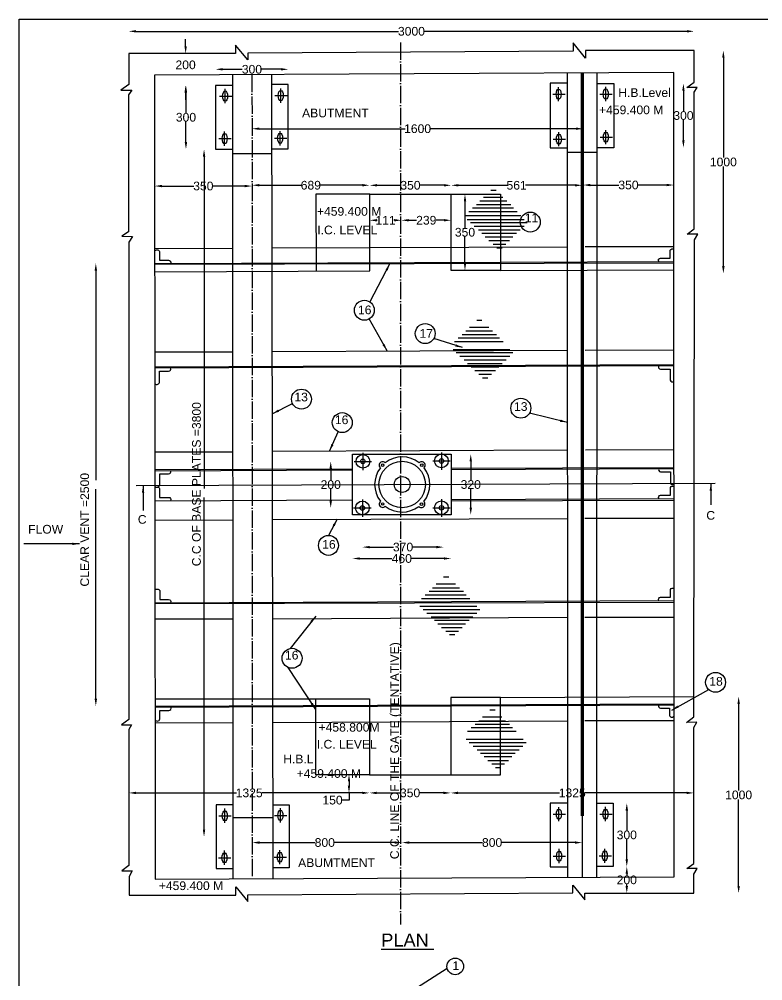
# Model space of a CAD drawing. Header units: inches. Extents: x 2 to 3337, y 17 to 2233.
# Drawn here: x 2 to 1030, y 898 to 2227 of the extents above; entities that cross this region are included whole.
import ezdxf

# ---------------------------------------------------------------- set-up
doc = ezdxf.new("R2010")
doc.units = ezdxf.units.IN
doc.header["$MEASUREMENT"] = 0
doc.linetypes.add('ACAD_ISO04W100', pattern=[30, 24, -3, 0, -3])
doc.layers.add('DIMENSIONS', color=7, linetype='Continuous')
doc.layers.add('TEXT', color=1, linetype='Continuous')
doc.styles.get("Standard").update_dxf_attribs({"font": 'arial.ttf', "height": 12})
doc.dimstyles.get("Standard").update_dxf_attribs({"dimtxt": 12, "dimasz": 10, "dimexe": 0.18, "dimexo": 0.0625, "dimgap": 0.09, "dimtad": 0, "dimtih": 1, "dimtoh": 1, "dimdec": 4, "dimzin": 0, "dimdsep": 46, "dimtxsty": 'Standard', "dimcen": 0.09, "dimse1": 1, "dimse2": 1, "dimadec": 0, "dimazin": 0, "dimtfac": 1, "dimtdec": 4, "dimtofl": 0, "dimtmove": 0, "dimatfit": 3, "dimfxl": 1, "dimtolj": 1, "dimtzin": 0, "dimarcsym": 0})

# ---------------------------------------------------------------- blocks, each defined once
blk = doc.blocks.new('*D1')
at = {"layer": 'Defpoints', "color": 0, "transparency": 16777216}
for p in [(935, 2210.4), (153.4, 2179.7), (935, 2179.7)]:
    blk.add_point(p, dxfattribs=at)
at = {"layer": 'DIMENSIONS', "color": 0, "lineweight": -2, "transparency": 16777216}
for p, q in [((163.4, 2210.4), (526.2, 2210.4)), ((925, 2210.4), (562.2, 2210.4))]:
    blk.add_line(p, q, dxfattribs=at)
at = {"layer": 'DIMENSIONS', "color": 0, "transparency": 16777216}
for points in [[(163.4, 2212.1), (163.4, 2208.8), (153.4, 2210.4)], [(925, 2212.1), (925, 2208.8), (935, 2210.4)]]:
    blk.add_solid(points, dxfattribs=at)
at = {"layer": 'DIMENSIONS', "color": 0, "transparency": 16777216, "insert": (544.2, 2210.4), "char_height": 12, "attachment_point": 5}
blk.add_mtext('\\A1;3000', dxfattribs=at)
blk = doc.blocks.new('*D2')
at = {"layer": 'Defpoints', "color": 0, "transparency": 16777216}
for p in [(374, 2157.9), (273.4, 2135.7), (374, 2135.7)]:
    blk.add_point(p, dxfattribs=at)
at = {"layer": 'DIMENSIONS', "color": 0, "lineweight": -2, "transparency": 16777216}
for p, q in [((283.4, 2157.9), (310.4, 2157.9)), ((364, 2157.9), (337, 2157.9))]:
    blk.add_line(p, q, dxfattribs=at)
at = {"layer": 'DIMENSIONS', "color": 0, "transparency": 16777216}
for points in [[(283.4, 2159.6), (283.4, 2156.3), (273.4, 2157.9)], [(364, 2159.6), (364, 2156.3), (374, 2157.9)]]:
    blk.add_solid(points, dxfattribs=at)
at = {"layer": 'DIMENSIONS', "color": 0, "transparency": 16777216, "insert": (323.7, 2157.9), "char_height": 12, "attachment_point": 5}
blk.add_mtext('\\A1;300', dxfattribs=at)
blk = doc.blocks.new('*D3')
at = {"layer": 'Defpoints', "color": 0, "transparency": 16777216}
for p in [(249.8, 2179.7), (232, 2135.7), (273.4, 2135.7)]:
    blk.add_point(p, dxfattribs=at)
at = {"layer": 'DIMENSIONS', "color": 0, "lineweight": -2, "transparency": 16777216}
for p, q in [((232, 2189.7), (232, 2199.7)), ((232, 2125.7), (232, 2115.7))]:
    blk.add_line(p, q, dxfattribs=at)
at = {"layer": 'DIMENSIONS', "color": 0, "transparency": 16777216}
for points in [[(230.4, 2189.7), (233.7, 2189.7), (232, 2179.7)], [(230.4, 2125.7), (233.7, 2125.7), (232, 2135.7)]]:
    blk.add_solid(points, dxfattribs=at)
at = {"layer": 'DIMENSIONS', "color": 0, "transparency": 16777216, "insert": (232, 2164), "char_height": 12, "attachment_point": 5}
blk.add_mtext('\\A1;200', dxfattribs=at)
blk = doc.blocks.new('*D4')
at = {"layer": 'Defpoints', "color": 0, "transparency": 16777216}
for p in [(273.4, 2135.7), (232.5, 2047.4), (273.4, 2047.4)]:
    blk.add_point(p, dxfattribs=at)
at = {"layer": 'DIMENSIONS', "color": 0, "lineweight": -2, "transparency": 16777216}
for p, q in [((232.5, 2125.7), (232.5, 2097.8)), ((232.5, 2057.4), (232.5, 2085.4))]:
    blk.add_line(p, q, dxfattribs=at)
at = {"layer": 'DIMENSIONS', "color": 0, "transparency": 16777216}
for points in [[(230.8, 2125.7), (234.1, 2125.7), (232.5, 2135.7)], [(230.8, 2057.4), (234.1, 2057.4), (232.5, 2047.4)]]:
    blk.add_solid(points, dxfattribs=at)
at = {"layer": 'DIMENSIONS', "color": 0, "transparency": 16777216, "insert": (232.5, 2091.6), "char_height": 12, "attachment_point": 5}
blk.add_mtext('\\A1;300', dxfattribs=at)
blk = doc.blocks.new('*D5')
at = {"layer": 'Defpoints', "color": 0, "transparency": 16777216}
for p in [(934.7, 1291.1), (934.5, 1019.4), (996.5, 1019.4)]:
    blk.add_point(p, dxfattribs=at)
at = {"layer": 'DIMENSIONS', "color": 0, "lineweight": -2, "transparency": 16777216}
for p, q in [((996.5, 1281.1), (996.5, 1161.5)), ((996.5, 1029.4), (996.5, 1149))]:
    blk.add_line(p, q, dxfattribs=at)
at = {"layer": 'DIMENSIONS', "color": 0, "transparency": 16777216}
for points in [[(994.9, 1281.1), (998.2, 1281.1), (996.5, 1291.1)], [(994.9, 1029.4), (998.2, 1029.4), (996.5, 1019.4)]]:
    blk.add_solid(points, dxfattribs=at)
at = {"layer": 'DIMENSIONS', "color": 0, "transparency": 16777216, "insert": (996.5, 1155.2), "char_height": 12, "attachment_point": 5}
blk.add_mtext('\\A1;1000', dxfattribs=at)
blk = doc.blocks.new('*D6')
at = {"layer": 'Defpoints', "color": 0, "transparency": 16777216}
for p in [(823.2, 1143.7), (823.2, 1056.2), (841.9, 1056.2)]:
    blk.add_point(p, dxfattribs=at)
at = {"layer": 'DIMENSIONS', "color": 0, "lineweight": -2, "transparency": 16777216}
for p, q in [((841.9, 1133.7), (841.9, 1106.2)), ((841.9, 1066.2), (841.9, 1093.7))]:
    blk.add_line(p, q, dxfattribs=at)
at = {"layer": 'DIMENSIONS', "color": 0, "transparency": 16777216}
for points in [[(840.2, 1133.7), (843.6, 1133.7), (841.9, 1143.7)], [(840.2, 1066.2), (843.6, 1066.2), (841.9, 1056.2)]]:
    blk.add_solid(points, dxfattribs=at)
at = {"layer": 'DIMENSIONS', "color": 0, "transparency": 16777216, "insert": (841.9, 1099.9), "char_height": 12, "attachment_point": 5}
blk.add_mtext('\\A1;300', dxfattribs=at)
blk = doc.blocks.new('*D7')
at = {"layer": 'Defpoints', "color": 0, "transparency": 16777216}
for p in [(823.2, 1056.2), (823.2, 1019.4), (841.9, 1019.4)]:
    blk.add_point(p, dxfattribs=at)
at = {"layer": 'DIMENSIONS', "color": 0, "lineweight": -2, "transparency": 16777216}
for p, q in [((841.9, 1046.2), (841.9, 1044)), ((841.9, 1029.4), (841.9, 1031.6))]:
    blk.add_line(p, q, dxfattribs=at)
at = {"layer": 'DIMENSIONS', "color": 0, "transparency": 16777216}
for points in [[(840.2, 1046.2), (843.6, 1046.2), (841.9, 1056.2)], [(840.2, 1029.4), (843.6, 1029.4), (841.9, 1019.4)]]:
    blk.add_solid(points, dxfattribs=at)
at = {"layer": 'DIMENSIONS', "color": 0, "transparency": 16777216, "insert": (841.9, 1037.8), "char_height": 12, "attachment_point": 5}
blk.add_mtext('\\A1;200', dxfattribs=at)
blk = doc.blocks.new('*D8')
at = {"layer": 'Defpoints', "color": 0, "transparency": 16777216}
for p in [(324.2, 1086.6), (531.1, 1089.4), (531.1, 1071.8)]:
    blk.add_point(p, dxfattribs=at)
at = {"layer": 'DIMENSIONS', "color": 0, "lineweight": -2, "transparency": 16777216}
for p, q in [((334.2, 1089.4), (411.1, 1089.4)), ((521.1, 1089.4), (437.8, 1089.4))]:
    blk.add_line(p, q, dxfattribs=at)
at = {"layer": 'DIMENSIONS', "color": 0, "transparency": 16777216}
for points in [[(334.2, 1091.1), (334.2, 1087.7), (324.2, 1089.4)], [(521.1, 1091.1), (521.1, 1087.7), (531.1, 1089.4)]]:
    blk.add_solid(points, dxfattribs=at)
at = {"layer": 'DIMENSIONS', "color": 0, "transparency": 16777216, "insert": (424.4, 1089.4), "char_height": 12, "attachment_point": 5}
blk.add_mtext('\\A1;800', dxfattribs=at)
blk = doc.blocks.new('*D9')
at = {"layer": 'Defpoints', "color": 0, "transparency": 16777216}
for p in [(531.1, 1089.4), (780.2, 1089.4), (780.2, 1089.4)]:
    blk.add_point(p, dxfattribs=at)
at = {"layer": 'DIMENSIONS', "color": 0, "lineweight": -2, "transparency": 16777216}
for p, q in [((541.1, 1089.4), (642.3, 1089.4)), ((770.2, 1089.4), (669, 1089.4))]:
    blk.add_line(p, q, dxfattribs=at)
at = {"layer": 'DIMENSIONS', "color": 0, "transparency": 16777216}
for points in [[(541.1, 1091.1), (541.1, 1087.7), (531.1, 1089.4)], [(770.2, 1091.1), (770.2, 1087.7), (780.2, 1089.4)]]:
    blk.add_solid(points, dxfattribs=at)
at = {"layer": 'DIMENSIONS', "color": 0, "transparency": 16777216, "insert": (655.7, 1089.4), "char_height": 12, "attachment_point": 5}
blk.add_mtext('\\A1;800', dxfattribs=at)
blk = doc.blocks.new('*D10')
at = {"layer": 'Defpoints', "color": 0, "transparency": 16777216}
for p in [(153.6, 1183), (486.2, 1183), (153.6, 1158)]:
    blk.add_point(p, dxfattribs=at)
at = {"layer": 'DIMENSIONS', "color": 0, "lineweight": -2, "transparency": 16777216}
for p, q in [((163.6, 1158), (302.4, 1158)), ((476.2, 1158), (337.4, 1158))]:
    blk.add_line(p, q, dxfattribs=at)
at = {"layer": 'DIMENSIONS', "color": 0, "transparency": 16777216}
for points in [[(163.6, 1159.7), (163.6, 1156.3), (153.6, 1158)], [(476.2, 1159.7), (476.2, 1156.3), (486.2, 1158)]]:
    blk.add_solid(points, dxfattribs=at)
at = {"layer": 'DIMENSIONS', "color": 0, "transparency": 16777216, "insert": (319.9, 1158), "char_height": 12, "attachment_point": 5}
blk.add_mtext('\\A1;1325', dxfattribs=at)
blk = doc.blocks.new('*D11')
at = {"layer": 'Defpoints', "color": 0, "transparency": 16777216}
for p in [(486.2, 1183), (598.5, 1183), (598.5, 1158)]:
    blk.add_point(p, dxfattribs=at)
at = {"layer": 'DIMENSIONS', "color": 0, "lineweight": -2, "transparency": 16777216}
for p, q in [((496.2, 1158), (529, 1158)), ((588.5, 1158), (555.6, 1158))]:
    blk.add_line(p, q, dxfattribs=at)
at = {"layer": 'DIMENSIONS', "color": 0, "transparency": 16777216}
for points in [[(496.2, 1159.7), (496.2, 1156.3), (486.2, 1158)], [(588.5, 1159.7), (588.5, 1156.3), (598.5, 1158)]]:
    blk.add_solid(points, dxfattribs=at)
at = {"layer": 'DIMENSIONS', "color": 0, "transparency": 16777216, "insert": (542.3, 1158), "char_height": 12, "attachment_point": 5}
blk.add_mtext('\\A1;350', dxfattribs=at)
blk = doc.blocks.new('*D12')
at = {"layer": 'Defpoints', "color": 0, "transparency": 16777216}
for p in [(598.5, 1183), (934.5, 1183), (934.5, 1158)]:
    blk.add_point(p, dxfattribs=at)
at = {"layer": 'DIMENSIONS', "color": 0, "lineweight": -2, "transparency": 16777216}
for p, q in [((608.5, 1158), (749, 1158)), ((924.5, 1158), (784, 1158))]:
    blk.add_line(p, q, dxfattribs=at)
at = {"layer": 'DIMENSIONS', "color": 0, "transparency": 16777216}
for points in [[(608.5, 1159.7), (608.5, 1156.3), (598.5, 1158)], [(924.5, 1159.7), (924.5, 1156.3), (934.5, 1158)]]:
    blk.add_solid(points, dxfattribs=at)
at = {"layer": 'DIMENSIONS', "color": 0, "transparency": 16777216, "insert": (766.5, 1158), "char_height": 12, "attachment_point": 5}
blk.add_mtext('\\A1;1325', dxfattribs=at)
blk = doc.blocks.new('*D13')
at = {"layer": 'Defpoints', "color": 0, "transparency": 16777216}
for p in [(477, 1616.2), (432.6, 1551.8), (477, 1551.8)]:
    blk.add_point(p, dxfattribs=at)
at = {"layer": 'DIMENSIONS', "color": 0, "lineweight": -2, "transparency": 16777216}
for p, q in [((432.6, 1606.2), (432.6, 1590.2)), ((432.6, 1561.8), (432.6, 1577.8))]:
    blk.add_line(p, q, dxfattribs=at)
at = {"layer": 'DIMENSIONS', "color": 0, "transparency": 16777216}
for points in [[(430.9, 1606.2), (434.3, 1606.2), (432.6, 1616.2)], [(430.9, 1561.8), (434.3, 1561.8), (432.6, 1551.8)]]:
    blk.add_solid(points, dxfattribs=at)
at = {"layer": 'DIMENSIONS', "color": 0, "transparency": 16777216, "insert": (432.6, 1584), "char_height": 12, "attachment_point": 5}
blk.add_mtext('\\A1;200', dxfattribs=at)
blk = doc.blocks.new('*D14')
at = {"layer": 'Defpoints', "color": 0, "transparency": 16777216}
for p in [(599, 1626), (599, 1542.3), (626.2, 1542.3)]:
    blk.add_point(p, dxfattribs=at)
at = {"layer": 'DIMENSIONS', "color": 0, "lineweight": -2, "transparency": 16777216}
for p, q in [((626.2, 1616), (626.2, 1590.4)), ((626.2, 1552.3), (626.2, 1577.9))]:
    blk.add_line(p, q, dxfattribs=at)
at = {"layer": 'DIMENSIONS', "color": 0, "transparency": 16777216}
for points in [[(624.5, 1616), (627.9, 1616), (626.2, 1626)], [(624.5, 1552.3), (627.9, 1552.3), (626.2, 1542.3)]]:
    blk.add_solid(points, dxfattribs=at)
at = {"layer": 'DIMENSIONS', "color": 0, "transparency": 16777216, "insert": (626.2, 1584.1), "char_height": 12, "attachment_point": 5}
blk.add_mtext('\\A1;320', dxfattribs=at)
blk = doc.blocks.new('*D15')
at = {"layer": 'Defpoints', "color": 0, "transparency": 16777216}
for p in [(476.4, 1551.5), (588.8, 1552), (588.8, 1497.7)]:
    blk.add_point(p, dxfattribs=at)
at = {"layer": 'DIMENSIONS', "color": 0, "lineweight": -2, "transparency": 16777216}
for p, q in [((486.4, 1497.7), (519.3, 1497.7)), ((578.8, 1497.7), (545.9, 1497.7))]:
    blk.add_line(p, q, dxfattribs=at)
at = {"layer": 'DIMENSIONS', "color": 0, "transparency": 16777216}
for points in [[(486.4, 1499.3), (486.4, 1496), (476.4, 1497.7)], [(578.8, 1499.3), (578.8, 1496), (588.8, 1497.7)]]:
    blk.add_solid(points, dxfattribs=at)
at = {"layer": 'DIMENSIONS', "color": 0, "transparency": 16777216, "insert": (532.6, 1497.7), "char_height": 12, "attachment_point": 5}
blk.add_mtext('\\A1;370', dxfattribs=at)
blk = doc.blocks.new('*D16')
at = {"layer": 'Defpoints', "color": 0, "transparency": 16777216}
for p in [(462.8, 1542.3), (599, 1542.3), (599, 1481.9)]:
    blk.add_point(p, dxfattribs=at)
at = {"layer": 'DIMENSIONS', "color": 0, "lineweight": -2, "transparency": 16777216}
for p, q in [((472.8, 1481.9), (517.3, 1481.9)), ((589, 1481.9), (544.5, 1481.9))]:
    blk.add_line(p, q, dxfattribs=at)
at = {"layer": 'DIMENSIONS', "color": 0, "transparency": 16777216}
for points in [[(472.8, 1483.6), (472.8, 1480.3), (462.8, 1481.9)], [(589, 1483.6), (589, 1480.3), (599, 1481.9)]]:
    blk.add_solid(points, dxfattribs=at)
at = {"layer": 'DIMENSIONS', "color": 0, "transparency": 16777216, "insert": (530.9, 1481.9), "char_height": 12, "attachment_point": 5}
blk.add_mtext('\\A1;460', dxfattribs=at)
blk = doc.blocks.new('*D17')
at = {"layer": 'Defpoints', "color": 0, "transparency": 16777216}
for p in [(618.2, 1985.5), (618.2, 1879.9), (618.2, 1879.9)]:
    blk.add_point(p, dxfattribs=at)
at = {"layer": 'DIMENSIONS', "color": 0, "lineweight": -2, "transparency": 16777216}
for p, q in [((618.2, 1975.5), (618.2, 1938.9)), ((618.2, 1889.9), (618.2, 1926.4))]:
    blk.add_line(p, q, dxfattribs=at)
at = {"layer": 'DIMENSIONS', "color": 0, "transparency": 16777216}
for points in [[(616.6, 1975.5), (619.9, 1975.5), (618.2, 1985.5)], [(616.6, 1889.9), (619.9, 1889.9), (618.2, 1879.9)]]:
    blk.add_solid(points, dxfattribs=at)
at = {"layer": 'DIMENSIONS', "color": 0, "transparency": 16777216, "insert": (618.2, 1932.7), "char_height": 12, "attachment_point": 5}
blk.add_mtext('\\A1;350', dxfattribs=at)
blk = doc.blocks.new('*D18')
at = {"layer": 'Defpoints', "color": 0, "transparency": 16777216}
for p in [(486.4, 1949.8), (530.4, 1949.8), (530.4, 1949.3)]:
    blk.add_point(p, dxfattribs=at)
at = {"layer": 'DIMENSIONS', "color": 0, "lineweight": -2, "transparency": 16777216}
for p, q in [((496.4, 1949.3), (496.8, 1949.3)), ((520.4, 1949.3), (520, 1949.3))]:
    blk.add_line(p, q, dxfattribs=at)
at = {"layer": 'DIMENSIONS', "color": 0, "transparency": 16777216}
for points in [[(496.4, 1951), (496.4, 1947.7), (486.4, 1949.3)], [(520.4, 1951), (520.4, 1947.7), (530.4, 1949.3)]]:
    blk.add_solid(points, dxfattribs=at)
at = {"layer": 'DIMENSIONS', "color": 0, "transparency": 16777216, "insert": (508.4, 1949.3), "char_height": 12, "attachment_point": 5}
blk.add_mtext('\\A1;111', dxfattribs=at)
blk = doc.blocks.new('*D19')
at = {"layer": 'Defpoints', "color": 0, "transparency": 16777216}
for p in [(530.4, 1949.3), (599.1, 1949.3), (599.1, 1949.3)]:
    blk.add_point(p, dxfattribs=at)
at = {"layer": 'DIMENSIONS', "color": 0, "lineweight": -2, "transparency": 16777216}
for p, q in [((540.4, 1949.3), (551.3, 1949.3)), ((589.1, 1949.3), (578.2, 1949.3))]:
    blk.add_line(p, q, dxfattribs=at)
at = {"layer": 'DIMENSIONS', "color": 0, "transparency": 16777216}
for points in [[(540.4, 1951), (540.4, 1947.7), (530.4, 1949.3)], [(589.1, 1951), (589.1, 1947.7), (599.1, 1949.3)]]:
    blk.add_solid(points, dxfattribs=at)
at = {"layer": 'DIMENSIONS', "color": 0, "transparency": 16777216, "insert": (564.7, 1949.3), "char_height": 12, "attachment_point": 5}
blk.add_mtext('\\A1;239', dxfattribs=at)
blk = doc.blocks.new('*D20')
at = {"layer": 'Defpoints', "color": 0, "transparency": 16777216}
for p in [(189.2, 1996.5), (323.8, 1996.6), (323.8, 1996.6)]:
    blk.add_point(p, dxfattribs=at)
at = {"layer": 'DIMENSIONS', "color": 0, "lineweight": -2, "transparency": 16777216}
for p, q in [((199.2, 1996.6), (243.2, 1996.6)), ((313.8, 1996.6), (269.8, 1996.6))]:
    blk.add_line(p, q, dxfattribs=at)
at = {"layer": 'DIMENSIONS', "color": 0, "transparency": 16777216}
for points in [[(199.2, 1998.3), (199.2, 1994.9), (189.2, 1996.6)], [(313.8, 1998.3), (313.8, 1994.9), (323.8, 1996.6)]]:
    blk.add_solid(points, dxfattribs=at)
at = {"layer": 'DIMENSIONS', "color": 0, "transparency": 16777216, "insert": (256.5, 1996.6), "char_height": 12, "attachment_point": 5}
blk.add_mtext('\\A1;350', dxfattribs=at)
blk = doc.blocks.new('*D21')
at = {"layer": 'Defpoints', "color": 0, "transparency": 16777216}
for p in [(323.8, 1997.7), (323.8, 1985.4), (486.4, 1985.5)]:
    blk.add_point(p, dxfattribs=at)
at = {"layer": 'DIMENSIONS', "color": 0, "lineweight": -2, "transparency": 16777216}
for p, q in [((333.8, 1997.7), (391.7, 1997.7)), ((476.4, 1997.7), (418.5, 1997.7))]:
    blk.add_line(p, q, dxfattribs=at)
at = {"layer": 'DIMENSIONS', "color": 0, "transparency": 16777216}
for points in [[(333.8, 1999.4), (333.8, 1996.1), (323.8, 1997.7)], [(476.4, 1999.4), (476.4, 1996.1), (486.4, 1997.7)]]:
    blk.add_solid(points, dxfattribs=at)
at = {"layer": 'DIMENSIONS', "color": 0, "transparency": 16777216, "insert": (405.1, 1997.7), "char_height": 12, "attachment_point": 5}
blk.add_mtext('\\A1;689', dxfattribs=at)
blk = doc.blocks.new('*D22')
at = {"layer": 'Defpoints', "color": 0, "transparency": 16777216}
for p in [(599.1, 1997.6), (486.4, 1985.5), (599.1, 1985.5)]:
    blk.add_point(p, dxfattribs=at)
at = {"layer": 'DIMENSIONS', "color": 0, "lineweight": -2, "transparency": 16777216}
for p, q in [((496.4, 1997.6), (529.4, 1997.6)), ((589.1, 1997.6), (556.1, 1997.6))]:
    blk.add_line(p, q, dxfattribs=at)
at = {"layer": 'DIMENSIONS', "color": 0, "transparency": 16777216}
for points in [[(496.4, 1999.3), (496.4, 1996), (486.4, 1997.6)], [(589.1, 1999.3), (589.1, 1996), (599.1, 1997.6)]]:
    blk.add_solid(points, dxfattribs=at)
at = {"layer": 'DIMENSIONS', "color": 0, "transparency": 16777216, "insert": (542.8, 1997.6), "char_height": 12, "attachment_point": 5}
blk.add_mtext('\\A1;350', dxfattribs=at)
blk = doc.blocks.new('*D23')
at = {"layer": 'Defpoints', "color": 0, "transparency": 16777216}
for p in [(780.2, 1997.6), (599.1, 1985.5), (780.2, 1976.9)]:
    blk.add_point(p, dxfattribs=at)
at = {"layer": 'DIMENSIONS', "color": 0, "lineweight": -2, "transparency": 16777216}
for p, q in [((609.1, 1997.6), (677.5, 1997.6)), ((770.2, 1997.6), (701.8, 1997.6))]:
    blk.add_line(p, q, dxfattribs=at)
at = {"layer": 'DIMENSIONS', "color": 0, "transparency": 16777216}
for points in [[(609.1, 1999.3), (609.1, 1996), (599.1, 1997.6)], [(770.2, 1999.3), (770.2, 1996), (780.2, 1997.6)]]:
    blk.add_solid(points, dxfattribs=at)
at = {"layer": 'DIMENSIONS', "color": 0, "transparency": 16777216, "insert": (689.6, 1997.6), "char_height": 12, "attachment_point": 5}
blk.add_mtext('\\A1;561', dxfattribs=at)
blk = doc.blocks.new('*D24')
at = {"layer": 'Defpoints', "color": 0, "transparency": 16777216}
for p in [(781.6, 1997.6), (906.8, 1998), (906.8, 1997.7)]:
    blk.add_point(p, dxfattribs=at)
at = {"layer": 'DIMENSIONS', "color": 0, "lineweight": -2, "transparency": 16777216}
for p, q in [((791.6, 1998), (830.9, 1998)), ((896.8, 1998), (857.5, 1998))]:
    blk.add_line(p, q, dxfattribs=at)
at = {"layer": 'DIMENSIONS', "color": 0, "transparency": 16777216}
for points in [[(791.6, 1999.7), (791.6, 1996.3), (781.6, 1998)], [(896.8, 1999.7), (896.8, 1996.3), (906.8, 1998)]]:
    blk.add_solid(points, dxfattribs=at)
at = {"layer": 'DIMENSIONS', "color": 0, "transparency": 16777216, "insert": (844.2, 1998), "char_height": 12, "attachment_point": 5}
blk.add_mtext('\\A1;350', dxfattribs=at)
blk = doc.blocks.new('*D25')
at = {"layer": 'Defpoints', "color": 0, "transparency": 16777216}
for p in [(323.8, 2075.8), (781.6, 2075.8), (781.6, 2075.8)]:
    blk.add_point(p, dxfattribs=at)
at = {"layer": 'DIMENSIONS', "color": 0, "lineweight": -2, "transparency": 16777216}
for p, q in [((333.8, 2075.8), (535.3, 2075.8)), ((771.6, 2075.8), (570.1, 2075.8))]:
    blk.add_line(p, q, dxfattribs=at)
at = {"layer": 'DIMENSIONS', "color": 0, "transparency": 16777216}
for points in [[(333.8, 2077.5), (333.8, 2074.2), (323.8, 2075.8)], [(771.6, 2077.5), (771.6, 2074.2), (781.6, 2075.8)]]:
    blk.add_solid(points, dxfattribs=at)
at = {"layer": 'DIMENSIONS', "color": 0, "transparency": 16777216, "insert": (552.7, 2075.8), "char_height": 12, "attachment_point": 5}
blk.add_mtext('\\A1;1600', dxfattribs=at)
blk = doc.blocks.new('*D26')
at = {"layer": 'Defpoints', "color": 0, "transparency": 16777216}
for p in [(824.2, 2138.4), (824.1, 2049.6), (920.2, 2049.6)]:
    blk.add_point(p, dxfattribs=at)
at = {"layer": 'DIMENSIONS', "color": 0, "lineweight": -2, "transparency": 16777216}
for p, q in [((920.2, 2128.4), (920.2, 2100.2)), ((920.2, 2059.6), (920.2, 2087.8))]:
    blk.add_line(p, q, dxfattribs=at)
at = {"layer": 'DIMENSIONS', "color": 0, "transparency": 16777216}
for points in [[(918.5, 2128.4), (921.8, 2128.4), (920.2, 2138.4)], [(918.5, 2059.6), (921.8, 2059.6), (920.2, 2049.6)]]:
    blk.add_solid(points, dxfattribs=at)
at = {"layer": 'DIMENSIONS', "color": 0, "transparency": 16777216, "insert": (920.2, 2094), "char_height": 12, "attachment_point": 5}
blk.add_mtext('\\A1;300', dxfattribs=at)
blk = doc.blocks.new('*D27')
at = {"layer": 'Defpoints', "color": 0, "transparency": 16777216}
for p in [(935, 2183.8), (935.3, 1875.9), (975.4, 1875.9)]:
    blk.add_point(p, dxfattribs=at)
at = {"layer": 'DIMENSIONS', "color": 0, "lineweight": -2, "transparency": 16777216}
for p, q in [((975.4, 2173.8), (975.4, 2036.1)), ((975.4, 1885.9), (975.4, 2023.6))]:
    blk.add_line(p, q, dxfattribs=at)
at = {"layer": 'DIMENSIONS', "color": 0, "transparency": 16777216}
for points in [[(973.7, 2173.8), (977.1, 2173.8), (975.4, 2183.8)], [(973.7, 1885.9), (977.1, 1885.9), (975.4, 1875.9)]]:
    blk.add_solid(points, dxfattribs=at)
at = {"layer": 'DIMENSIONS', "color": 0, "transparency": 16777216, "insert": (975.4, 2029.8), "char_height": 12, "attachment_point": 5}
blk.add_mtext('\\A1;1000', dxfattribs=at)
blk = doc.blocks.new('*D113')
at = {"layer": 'Defpoints', "color": 0, "transparency": 16777216}
for p in [(498, 1183.8), (457.9, 1158), (498, 1158)]:
    blk.add_point(p, dxfattribs=at)
at = {"layer": 'DIMENSIONS', "color": 0, "lineweight": -2, "transparency": 16777216}
for p, q in [((457.9, 1173.8), (457.9, 1168)), ((457.9, 1158), (457.9, 1148)), ((457.9, 1148), (447.9, 1148))]:
    blk.add_line(p, q, dxfattribs=at)
at = {"layer": 'DIMENSIONS', "color": 0, "transparency": 16777216}
for points in [[(456.2, 1173.8), (459.5, 1173.8), (457.9, 1183.8)], [(456.2, 1168), (459.5, 1168), (457.9, 1158)]]:
    blk.add_solid(points, dxfattribs=at)
at = {"layer": 'DIMENSIONS', "color": 0, "transparency": 16777216, "insert": (435.1, 1148), "char_height": 12, "attachment_point": 5}
blk.add_mtext('\\A1;150', dxfattribs=at)

msp = doc.modelspace()

# ---------------------------------------------------------------- linework, layer by layer
at = {"color": 0}
for points in [[(153.35764, 2179.71641), (153.35764, 2136.7498), (142.68234, 2129.23871), (157.50734, 2129.23871), (153.16326, 2122.48562), (153.16326, 1933.47458), (144.01226, 1927.20106), (158.58517, 1927.05169), (153.62175, 1918.96935), (153.62175, 1259.47566), (143.19832, 1252.0063), (157.31215, 1252.15134), (153.59254, 1245.75336), (153.59254, 1057.63973), (144.0092, 1050.38097), (158.03298, 1050.56951), (153.80212, 1042.5886), (153.80212, 1016.74628), (301.31748, 1016.74628), (301.31748, 1028.2478), (318.17429, 1008.16943), (318.17429, 1017.36943), (767.11439, 1019.74699), (767.11439, 1030.73578), (783.69025, 1010.07029), (783.69025, 1019.41897), (934.53956, 1019.41897), (934.53956, 1045.74058), (939.32391, 1053.62602), (925.08249, 1053.62602), (934.4645, 1060.69406), (934.4645, 1248.4908), (938.60399, 1255.59948), (924.23154, 1255.36593), (934.72076, 1263.26307), (935.30918, 1922.28298), (940.04011, 1930.22844), (925.5845, 1929.90012), (935.17776, 1937.32025), (935.17776, 2126.34218), (939.01673, 2132.61861), (924.83709, 2132.61861), (935.0024, 2140.18915), (935.0024, 2183.75458), (784.72225, 2183.75458), (784.72225, 2173.36629), (767.80988, 2194.47767), (767.80988, 2183.02428), (317.87147, 2180.05816), (317.87147, 2170.96741), (301.11452, 2191.33618), (301.11452, 2179.71641), (153.35764, 2179.71641)], [(189.10587, 2149.69754), (189.86221, 1038.9806), (907.38367, 1042.00697), (906.7481, 2153.58829), (189.10587, 2149.69754)], [(759.64118, 2152.79074), (759.90105, 1041.38491)], [(778.68779, 2152.894), (778.68779, 1126.4876)], [(780.20569, 2152.894), (780.20569, 1041.47055)], [(781.5595, 2152.894), (781.5595, 1126.4876)], [(800.7066, 1041.55702), (801.15151, 2153.01579)], [(297.78533, 1039.4358), (297.32717, 2150.28427)], [(350.83481, 2150.57436), (352.75671, 1039.66766)], [(297.33317, 2135.72807), (273.37257, 2135.72807), (273.37257, 2047.41432), (297.36959, 2047.42422)], [(286.6331, 2111.16275), (286.6331, 2130.82322)], [(351.01204, 2048.12948), (373.98068, 2048.12948), (373.98068, 2136.96187), (350.85843, 2136.92186)], [(363.47636, 2111.76111), (363.47636, 2131.42159)], [(759.6445, 2138.57447), (735.81109, 2138.57447), (735.81109, 2049.43878), (759.66534, 2049.44435)], [(747.65647, 2113.70761), (747.65647, 2133.36808)], [(801.14565, 2138.38737), (824.17919, 2138.38737), (824.17919, 2049.61876), (801.11012, 2049.62799)], [(812.77684, 2113.9329), (812.77684, 2133.59337)], [(278.62416, 2120.95431), (295.67763, 2120.95431)], [(355.46742, 2121.55267), (372.52089, 2121.55267)], [(739.64753, 2123.49916), (756.701, 2123.49916)], [(804.7679, 2123.72445), (821.82137, 2123.72445)], [(812.8989, 2054.36629), (812.8989, 2074.02676)], [(277.98214, 2062.08674), (295.03561, 2062.08674)], [(285.99108, 2052.29518), (285.99108, 2071.95565)], [(354.67974, 2062.60649), (371.73321, 2062.60649)], [(362.68868, 2052.81493), (362.68868, 2072.4754)], [(739.97844, 2061.32077), (757.03191, 2061.32077)], [(747.98738, 2051.52921), (747.98738, 2071.18968)], [(804.88996, 2064.15785), (821.94343, 2064.15785)], [(297.37196, 2041.68993), (351.02302, 2041.78274)], [(759.6667, 2043.64282), (801.10772, 2043.62624)], [(189.29071, 1878.24488), (486.4487, 1879.3335), (486.4487, 1985.47136), (411.90207, 1985.47136), (412.29189, 1879.06183)], [(486.4487, 1985.47136), (667.25002, 1985.47136), (667.25002, 1879.86121), (599.09287, 1879.86121), (599.09287, 1985.47136)], [(643.88952, 1981.28629), (670.73472, 1981.28629)], [(654.04716, 1991.1279), (661.30261, 1991.1279)], [(633.99852, 1971.11643), (681.50388, 1971.11643)], [(638.81413, 1976.05964), (675.90735, 1976.05964)], [(617.80313, 1956.07416), (695.3831, 1956.07416)], [(623.45625, 1961.36009), (690.44815, 1961.36009)], [(628.402, 1966.43338), (685.34335, 1966.43338)], [(621.29922, 1950.58314), (700.04454, 1950.58314)], [(625.7942, 1946.09048), (704.20656, 1946.09048)], [(630.91442, 1941.01533), (699.88198, 1941.01533)], [(636.71619, 1935.9516), (694.65222, 1935.9516)], [(641.29225, 1931.29625), (689.25901, 1931.29625)], [(646.19515, 1926.39587), (684.51953, 1926.39587)], [(651.26149, 1921.25047), (679.86177, 1921.25047)], [(657.14498, 1916.26842), (674.46858, 1916.26842)], [(189.26872, 1910.53704), (297.42603, 1910.58165)], [(351.24874, 1911.31069), (759.69734, 1912.61268)], [(662.03187, 1911.36172), (669.49213, 1911.36172)], [(784.12759, 1913.02936), (906.88561, 1913.09955)], [(189.28384, 1889.58895), (906.89739, 1892.48388)], [(189.28384, 1888.61042), (906.8986, 1890.36872)], [(667.25002, 1879.86121), (906.90397, 1880.98409)], [(634.40417, 1811.4456), (641.65962, 1811.4456)], [(619.17114, 1796.37733), (656.26436, 1796.37733)], [(624.24653, 1801.60399), (651.09173, 1801.60399)], [(603.81326, 1781.67778), (670.80517, 1781.67778)], [(608.75901, 1786.75108), (665.70036, 1786.75108)], [(614.35553, 1791.43412), (661.86089, 1791.43412)], [(189.36621, 1767.36855), (297.48508, 1767.41314)], [(351.49648, 1768.10881), (759.73071, 1769.90072)], [(601.65623, 1770.90083), (680.40155, 1770.90083)], [(784.52459, 1770.05431), (906.96735, 1770.12432)], [(606.15121, 1766.40817), (684.56357, 1766.40817)], [(611.27143, 1761.33303), (680.23899, 1761.33303)], [(617.0732, 1756.2693), (675.00923, 1756.2693)], [(189.3813, 1746.67189), (906.97977, 1749.87655)], [(189.3813, 1745.20965), (906.97977, 1748.41431)], [(621.64926, 1751.61394), (669.61602, 1751.61394)], [(626.55216, 1746.71356), (664.87654, 1746.71356)], [(631.6185, 1741.56817), (660.21878, 1741.56817)], [(637.50199, 1736.58612), (654.82559, 1736.58612)], [(642.38888, 1731.67942), (649.84914, 1731.67942)], [(189.46014, 1629.43634), (297.54197, 1629.48091)], [(351.73472, 1630.40435), (759.76294, 1632.06856)], [(477.04561, 1628.02586), (477.04561, 1603.88965)], [(585.6814, 1628.53953), (585.6814, 1604.40332)], [(784.87039, 1632.28407), (907.04613, 1632.35393)], [(464.97337, 1616.1913), (489.04214, 1616.1913)], [(573.60917, 1616.70497), (597.67793, 1616.70497)], [(599.02166, 1606.53972), (907.0601, 1607.91536)], [(189.46163, 1604.7107), (462.77402, 1605.93126)], [(189.46163, 1603.24846), (462.77402, 1604.46902)], [(599.02166, 1605.07748), (907.0601, 1606.45312)], [(163.63667, 1582.76097), (964.22218, 1585.88271)], [(189.47125, 1561.81112), (462.77402, 1562.91366)], [(476.39393, 1563.60471), (476.39393, 1539.4685)], [(585.65725, 1563.84599), (585.65725, 1539.70978)], [(599.02166, 1563.46329), (907.08481, 1564.70605)], [(599.02166, 1561.83607), (907.08601, 1562.59089)], [(464.32169, 1551.77015), (488.39046, 1551.77015)], [(573.58501, 1552.01143), (597.65378, 1552.01143)], [(189.52435, 1535.13553), (297.58087, 1535.1801)], [(351.898, 1536.02338), (759.78513, 1537.15357)], [(784.01538, 1537.47839), (907.10033, 1537.54877)], [(588.63609, 1456.60008), (595.89154, 1456.60008)], [(568.58744, 1436.5886), (616.09281, 1436.5886)], [(573.40306, 1441.53181), (610.49628, 1441.53181)], [(578.47845, 1446.75846), (605.32364, 1446.75846)], [(189.55186, 1420.82685), (907.16542, 1423.72177)], [(558.04517, 1426.83226), (625.03708, 1426.83226)], [(562.99093, 1431.90556), (619.93227, 1431.90556)], [(189.55186, 1419.84831), (907.16662, 1421.60662)], [(555.88815, 1416.05531), (634.63347, 1416.05531)], [(560.38313, 1411.56265), (638.79549, 1411.56265)], [(189.61743, 1398.44013), (297.63724, 1398.48468)], [(352.13578, 1398.57896), (759.81699, 1400.8988)], [(565.50335, 1406.4875), (634.47091, 1406.4875)], [(571.30511, 1401.42377), (629.24114, 1401.42377)], [(575.88117, 1396.76842), (623.84794, 1396.76842)], [(783.69552, 1400.7594), (907.1785, 1400.83001)], [(580.78408, 1391.86804), (619.10846, 1391.86804)], [(585.85042, 1386.72265), (614.4507, 1386.72265)], [(591.73391, 1381.74059), (609.05751, 1381.74059)], [(596.62079, 1376.8339), (604.08105, 1376.8339)], [(486.18297, 1183.02968), (667.34729, 1183.02968), (667.34729, 1289.67385), (598.47053, 1289.67385), (598.47053, 1183.02968)], [(667.34729, 1289.67385), (934.74558, 1291.0662)], [(189.64849, 1277.90932), (907.24695, 1281.11397)], [(189.64849, 1276.44707), (907.24695, 1279.65173)], [(189.69272, 1287.88118), (486.18297, 1287.88118), (486.18297, 1183.02968), (412.04909, 1183.02968), (412.04909, 1287.88118)], [(642.29881, 1263.04131), (669.14401, 1263.04131)], [(652.45645, 1272.88292), (659.7119, 1272.88292)], [(189.71508, 1255.04677), (297.69639, 1255.09131)], [(352.38352, 1255.37941), (759.85053, 1257.45427)], [(632.40781, 1252.87144), (679.91317, 1252.87144)], [(637.22342, 1257.81465), (674.31664, 1257.81465)], [(783.92851, 1258.12477), (907.26006, 1258.19529)], [(621.86554, 1243.1151), (688.85744, 1243.1151)], [(626.81129, 1248.1884), (683.75264, 1248.1884)], [(619.70851, 1232.33815), (698.45383, 1232.33815)], [(624.20349, 1227.84549), (702.61585, 1227.84549)], [(629.32371, 1222.77035), (698.29127, 1222.77035)], [(635.12548, 1217.70662), (693.06151, 1217.70662)], [(639.70154, 1213.05126), (687.6683, 1213.05126)], [(644.60444, 1208.15088), (682.92882, 1208.15088)], [(649.67078, 1203.00549), (678.27106, 1203.00549)], [(655.55427, 1198.02343), (672.87787, 1198.02343)], [(660.44115, 1193.11674), (667.90142, 1193.11674)], [(759.87713, 1143.69968), (735.86517, 1143.69968), (735.86517, 1055.88256), (759.89766, 1055.88818)], [(800.74748, 1143.67847), (823.24077, 1143.67847), (823.24077, 1056.21227), (800.71247, 1056.22128)], [(297.74331, 1141.31827), (274.32456, 1141.31827), (274.32456, 1053.36867), (297.77958, 1053.37834)], [(286.13996, 1116.65166), (286.13996, 1136.31213)], [(352.58062, 1141.44924), (375.09305, 1141.44924), (375.09305, 1054.40651), (352.73128, 1054.36782)], [(363.02388, 1117.22124), (363.02388, 1136.88172)], [(748.08795, 1118.77624), (748.08795, 1138.43672)], [(812.44607, 1118.90958), (812.44607, 1138.57005)], [(278.13102, 1126.44321), (295.18449, 1126.44321)], [(355.01494, 1127.0128), (372.06841, 1127.0128)], [(740.07901, 1128.5678), (757.13248, 1128.5678)], [(804.43713, 1128.70114), (821.4906, 1128.70114)], [(285.69268, 1058.62927), (285.69268, 1078.28974)], [(362.3397, 1059.42009), (362.3397, 1079.08056)], [(748.25782, 1060.94528), (748.25782, 1080.60575)], [(811.53956, 1061.20809), (811.53956, 1080.86856)], [(277.68374, 1068.42083), (294.73721, 1068.42083)], [(354.33076, 1069.21165), (371.38423, 1069.21165)], [(740.24888, 1070.73684), (757.30235, 1070.73684)], [(803.53063, 1070.99965), (820.58409, 1070.99965)]]:
    msp.add_lwpolyline(points, dxfattribs=at)
at = {"color": 0, "linetype": 'ACAD_ISO04W100'}
msp.add_lwpolyline([(323.7626, 2150.42759), (324.22766, 1039.54733)], dxfattribs=at)
at = {"color": 0}
for points in [[(189.27116, 1906.9597, -0.5557042356), (195.94073, 1906.38198), (195.94073, 1894.20912), (208.29657, 1894.20912, -0.5660067306), (211.07041, 1889.58895, -78.8905459977)], [(886.01487, 1892.39964, -0.568483677), (888.41587, 1897.08315), (902.07663, 1897.08315), (902.07663, 1907.97363, -0.4313697069), (906.88782, 1909.23407, 0.5848098072)], [(189.3961, 1723.47385, 0.6641576855), (196.06521, 1726.19248), (196.06521, 1740.73606), (208.42106, 1740.73606, 0.5660067306), (211.1949, 1745.35622, 78.8905459977)], [(886.01487, 1748.3573, 0.568483677), (888.41587, 1743.67378), (902.07663, 1743.67378), (902.07663, 1728.47705, 0.5638651456), (906.99227, 1726.55103, -0.5848098072)], [(189.47644, 1581.51267, 0.6641576855), (196.14555, 1584.23129), (196.14555, 1598.77487), (208.50139, 1598.77487, 0.5660067306), (211.27524, 1603.39503, 78.8905459977)], [(886.0952, 1606.39611, 0.568483677), (888.4962, 1601.71259), (902.15697, 1601.71259), (902.15697, 1586.51586, 0.5638651456), (907.0726, 1584.58985, -0.5848098072)], [(886.20228, 1564.62181, -0.568483677), (888.60328, 1569.30532), (902.26405, 1569.30532), (902.26405, 1580.1958, -0.4313697069), (907.07523, 1581.45624, 0.5848098072)], [(189.45857, 1579.18187, -0.5557042356), (196.12814, 1578.60415), (196.12814, 1566.43129), (208.48398, 1566.43129, -0.5660067306), (211.25783, 1561.81112, -78.8905459977)], [(189.53918, 1438.19759, -0.5557042356), (196.20875, 1437.61987), (196.20875, 1425.44701), (208.56459, 1425.44701, -0.5660067306), (211.33844, 1420.82685, -78.8905459977)], [(886.28289, 1423.63753, -0.568483677), (888.68389, 1428.32105), (902.34466, 1428.32105), (902.34466, 1439.21152, -0.4313697069), (907.15584, 1440.47196, 0.5848098072)], [(189.7123, 1259.12858, 0.8928531467), (196.3324, 1261.7182), (196.3324, 1271.97348), (208.68824, 1271.97348, 0.5660067306), (211.46209, 1276.59365, 78.8905459977)], [(886.28205, 1279.59472, 0.568483677), (888.68305, 1274.91121), (900.85252, 1274.91121), (900.87192, 1266.28929, 0.7715618375), (907.25656, 1264.30735, -0.5848098072)]]:
    msp.add_lwpolyline(points, format="xyb", dxfattribs=at)
msp.add_lwpolyline([(462.77402, 1626.02867), (599.02166, 1626.02867), (599.02166, 1542.26025), (462.77402, 1542.26025)], close=True, dxfattribs=at)
for centre, radius in [((708.46052, 1946.81049), 13.78775), ((479.10091, 1825.00864), 13.78775), ((563.23439, 1792.72618), 13.78775), ((392.16098, 1702.17485), 13.78775), ((695.43959, 1689.60972), 13.78775), ((448.55285, 1669.71831), 13.78775), ((477.04561, 1616.1913), 9.47197), ((585.6814, 1616.70497), 9.47197), ((477.04561, 1616.1913), 3.14978), ((531.40854, 1584.19503), 32.08604), ((504.32577, 1610.94889), 1.7111), ((558.48971, 1610.95051), 1.7111), ((585.6814, 1616.70497), 3.14978), ((531.40854, 1584.19503), 10.95723), ((476.39393, 1551.77015), 9.47197), ((476.39393, 1551.77015), 3.14978), ((504.39988, 1557.36636), 1.7111), ((558.09666, 1557.04749), 1.7111), ((585.65725, 1552.01143), 9.47197), ((585.65725, 1552.01143), 3.14978), ((429.47553, 1500.08587), 13.78775), ((379.18066, 1344.0184), 13.78775), ((964.60035, 1310.81728), 13.78775), ((604.80385, 918.3223), 11.55366)]:
    msp.add_circle(centre, radius, dxfattribs=at)
for centre, radius, start, end in [((531.40854, 1584.19503), 38.06896, 51.81262791, 128.19079524), ((504.32577, 1610.94889), 4.75371, 41.77041721, 228.92966116), ((558.48971, 1610.95051), 4.75371, 311.073762, 138.23300594), ((531.40854, 1584.19503), 38.06896, 142.50928313, 217.64920707), ((531.40854, 1584.19503), 38.06896, 321.67030317, 37.49414003), ((504.39988, 1557.36636), 4.75371, 131.22882904, 318.38807298), ((558.09666, 1557.04749), 4.75371, 220.93143726, 48.0906812), ((531.40854, 1584.19503), 38.06896, 231.96769495, 307.35181529)]:
    msp.add_arc(centre, radius, start, end, dxfattribs=at)
for centre in [(286.6331, 2120.95431), (363.47636, 2121.55267), (747.65647, 2123.49916), (812.77684, 2123.72445), (285.99108, 2062.08674), (362.68868, 2062.60649), (747.98738, 2061.32077), (812.8989, 2064.15785), (286.13996, 1126.44321), (363.02388, 1127.0128), (748.08795, 1128.5678), (812.44607, 1128.70114), (362.3397, 1069.21165), (748.25782, 1070.73684), (811.53956, 1070.99965), (285.69268, 1068.42083)]:
    msp.add_ellipse(centre, major_axis=(0, -7.09982), ratio=0.4832231402, dxfattribs=at)
at = {"layer": 'DIMENSIONS', "color": 0}
for p, q in [((257.4865, 2037.41434), (257.4865, 1578.68173)), ((107.89116, 1879.81898), (107.89116, 1590.24795)), ((107.89116, 1288.08764), (107.89116, 1577.65867)), ((257.4865, 1107.34347), (257.4865, 1566.07608))]:
    msp.add_line(p, q, dxfattribs=at)
msp.add_lwpolyline([(3303.18781, 16.64204), (1.98831, 16.64204), (1.98831, 2227.12683), (3303.18781, 2227.12683)], close=True, dxfattribs=at)
at = {"layer": 'DIMENSIONS', "color": 0, "linetype": 'ACAD_ISO04W100'}
msp.add_lwpolyline([(529.1561, 2195.1965), (529.1561, 976.00877)], dxfattribs=at)
at = {"layer": 'DIMENSIONS', "color": 0}
msp.add_lwpolyline([(297.54151, 1123.97066), (352.09319, 1123.97066)], dxfattribs=at)
for points in [[(255.81983, 2037.41434), (259.15316, 2037.41434), (257.4865, 2047.41434)], [(106.22449, 1879.81898), (109.55783, 1879.81898), (107.89116, 1889.81898)], [(106.22449, 1288.08764), (109.55783, 1288.08764), (107.89116, 1278.08764)], [(255.81983, 1107.34347), (259.15316, 1107.34347), (257.4865, 1097.34347)]]:
    msp.add_solid(points, dxfattribs=at)

# ---------------------------------------------------------------- texts
at = {"layer": 'DIMENSIONS', "color": 0, "char_height": 12, "attachment_point": 5, "rotation": 90}
for s, insert in [('\\A1;C.C OF BASE PLATES =3800', (247.07537, 1584.62521)), ('\\A1;CLEAR VENT =2500', (92.56301, 1521.6672))]:
    msp.add_mtext(s, dxfattribs=dict(at, insert=insert))
at = {"layer": 'TEXT', "color": 0}
for s, height, p in [('H.B.Level', 12, (830.09011, 2119.69971)), ('ABUTMENT', 12, (393.00026, 2091.5663)), ('+459.400 M', 12, (803.50145, 2095.84904)), ('+459.400 M', 12, (413.5351, 1955.59121)), ('11', 12, (700.8009, 1946.64007)), ('I.C. LEVEL', 12, (414.00968, 1929.93988)), ('16', 12, (470.3083, 1819.51308)), ('17', 12, (555.27202, 1786.91946)), ('13', 12, (382.42165, 1699.04982)), ('13', 12, (686.00025, 1685.93831)), ('16', 12, (438.4131, 1667.5822)), ('C', 12, (165.94096, 1529.96498)), ('C', 12, (951.83154, 1535.54057)), ('FLOW', 12, (14.35027, 1516.3726)), ('16', 12, (420.82994, 1495.50531)), ('16', 12, (369.37984, 1342.37313)), ('18', 12, (955.95476, 1306.23671)), ('+458.800M', 12, (415.78081, 1242.74426)), ('I.C. LEVEL', 12, (413.33798, 1219.31356)), ('H.B.L', 12, (366.92407, 1198.81169)), ('+459.400 M', 12, (385.48964, 1178.79796)), ('ABUMTMENT', 12, (387.55765, 1055.56793)), ('+459.400 M', 12, (194.96, 1023.77053)), ('%%UPLAN ', 18, (502.42949, 945.67493)), ('1', 12, (600.81397, 913.21001))]:
    msp.add_text(s, height=height, dxfattribs=at).set_placement(p)
msp.add_text('C.C. LINE OF THE GATE (TENTATIVE)', height=12, rotation=90, dxfattribs=at).set_placement((526.85821, 1066.40177))

# ---------------------------------------------------------------- dimensions: what is measured, and where the dimension line sits
at = {"layer": 'DIMENSIONS', "color": 0}
for base, p1, p2, text, picture, middle in [((935.0024, 2210.43194), (153.35764, 2179.71641), (935.0024, 2179.71641), '3000', '*D1', (544.18002, 2210.43194)), ((373.98068, 2157.94471), (273.37257, 2135.72807), (373.98068, 2135.72807), '300', '*D2', (323.67663, 2157.94471)), ((781.5595, 2075.83775), (323.79382, 2075.83775), (781.5595, 2075.83775), '1600', '*D25', (552.67666, 2075.83775)), ((323.82699, 1996.60572), (189.21015, 1996.54937), (323.82699, 1996.60572), '350', '*D20', (256.51857, 1996.60572)), ((323.83168, 1997.71703), (486.4487, 1985.47136), (323.83168, 1985.40328), '689', '*D21', (405.14019, 1997.71703)), ((599.09287, 1997.64706), (486.4487, 1985.47136), (599.09287, 1985.47136), '350', '*D22', (542.77079, 1997.64706)), ((780.20569, 1997.64706), (599.09287, 1985.47136), (780.20569, 1976.89367), '561', '*D23', (689.64928, 1997.64706)), ((906.83722, 1997.98837), (781.5595, 1997.64706), (906.83722, 1997.71869), '350', '*D24', (844.19836, 1997.98837)), ((530.35906, 1949.31852), (486.4487, 1949.80729), (530.35906, 1949.80729), '111', '*D18', (508.40388, 1949.31852)), ((599.09287, 1949.31852), (530.35906, 1949.31852), (599.09287, 1949.31852), '239', '*D19', (564.72596, 1949.31852)), ((599.02166, 1481.94217), (462.77402, 1542.26025), (599.02166, 1542.26025), '460', '*D16', (530.89784, 1481.94217)), ((588.807, 1497.66857), (476.39393, 1551.53661), (588.807, 1552.02512), '370', '*D15', (532.60046, 1497.66857)), ((153.59254, 1158.00961), (486.18297, 1183.02968), (153.59254, 1183.02968), '1325', '*D10', (319.88775, 1158.00961)), ((598.47053, 1158.00961), (486.18297, 1183.02968), (598.47053, 1183.02968), '350', '*D11', (542.32675, 1158.00961)), ((934.4645, 1158.00961), (598.47053, 1183.02968), (934.4645, 1183.02968), '1325', '*D12', (766.46751, 1158.00961)), ((780.20569, 1089.39517), (531.14877, 1089.39517), (780.20569, 1089.39517), '800', '*D9', (655.67723, 1089.39517))]:
    dim = msp.add_linear_dim(base=base, p1=p1, p2=p2, text=text, dimstyle='Standard', dxfattribs=at)
    dim.commit()
    dim.dimension.update_dxf_attribs({"geometry": picture, "text_midpoint": middle})
dim = msp.add_linear_dim(base=(232.03545, 2135.72807), p1=(249.83476, 2179.71641), p2=(273.37257, 2135.72807), angle=90, text='200', dimstyle='Standard', dxfattribs=at)
dim.commit()
dim.dimension.update_dxf_attribs({"geometry": '*D3', "text_midpoint": (232.03545, 2163.97087), "dimtype": 160})
for base, p1, p2, text, picture, middle in [((975.40002, 1875.93049), (935.0024, 2183.75458), (935.26779, 1875.93049), '1000', '*D27', (975.40002, 2029.84254)), ((232.47263, 2047.41434), (273.37257, 2135.72807), (273.409, 2047.41434), '300', '*D4', (232.47263, 2091.57121)), ((920.16539, 2049.61877), (824.17919, 2138.38737), (824.14365, 2049.61877), '300', '*D26', (920.16539, 2094.00307)), ((618.24961, 1879.86121), (618.24961, 1985.47136), (618.24961, 1879.86121), '350', '*D17', (618.24961, 1932.66629)), ((626.2054, 1542.26025), (599.02166, 1626.02867), (599.02166, 1542.26025), '320', '*D14', (626.2054, 1584.14446)), ((432.60123, 1551.77015), (477.00775, 1616.1913), (477.00775, 1551.77015), '200', '*D13', (432.60123, 1583.98072)), ((996.52634, 1019.41897), (934.74558, 1291.0662), (934.53956, 1019.41897), '1000', '*D5', (996.52634, 1155.24258)), ((457.85348, 1157.99361), (498.00743, 1183.81264), (498.00743, 1157.99361), '150', '*D113', (435.09227, 1147.99361)), ((841.89019, 1056.21228), (823.24077, 1143.67847), (823.20576, 1056.21228), '300', '*D6', (841.89019, 1099.94537)), ((841.89019, 1019.41897), (823.20576, 1056.21228), (823.20576, 1019.41897), '200', '*D7', (841.89019, 1037.81562))]:
    dim = msp.add_linear_dim(base=base, p1=p1, p2=p2, angle=90, text=text, dimstyle='Standard', dxfattribs=at)
    dim.commit()
    dim.dimension.update_dxf_attribs({"geometry": picture, "text_midpoint": middle})
dim = msp.add_linear_dim(base=(531.14877, 1089.39517), p1=(324.20796, 1086.61073), p2=(531.14877, 1071.79124), text='800', dimstyle='Standard', dxfattribs=at)
dim.commit()
dim.dimension.update_dxf_attribs({"geometry": '*D8', "text_midpoint": (424.44611, 1089.39517), "dimtype": 160})

# ---------------------------------------------------------------- leaders
at = {"color": 0}
for points, override in [([(514.44695, 1889.40714), (486.803, 1836.44454)], {"dimasz": 10, "dimgap": 0.09, "dimtad": 0}), ([(510.5553, 1768.80699), (485.83462, 1812.97706)], {"dimgap": 0.09, "dimtad": 0}), ([(614.82491, 1773.28152), (575.35151, 1786.14763)], {"dimgap": 0.09, "dimtad": 0}), ([(351.64573, 1681.83997), (379.83826, 1695.98999)], {"dimgap": 0.09, "dimtad": 0}), ([(759.75406, 1670.01461), (707.29991, 1682.57873)], {"dimgap": 0.09, "dimtad": 0}), ([(430.90321, 1630.22483), (442.92731, 1657.13041)], {"dimgap": 0.09, "dimtad": 0}), ([(441.54708, 1536.09261), (429.47553, 1513.87362)], {"dimgap": 0.09, "dimtad": 0}), ([(411.81222, 1402.31872), (376.59484, 1357.56149)], {"dimgap": 0.09, "dimtad": 0}), ([(412.04909, 1273.1577), (373.77816, 1331.33317)], {"dimgap": 0.09, "dimtad": 0}), ([(539.44865, 881.15802), (593.48485, 916.00554)], {"dimgap": 0.09, "dimtad": 0})]:
    msp.add_leader(points, dimstyle='Standard', override=override, dxfattribs=at)
at = {"layer": 'DIMENSIONS', "color": 0}
for points in [[(173.21212, 1582.79831), (173.21212, 1548.3877)], [(958.07296, 1585.85873), (958.07296, 1556.27482)], [(85.46488, 1502.19009), (8.26121, 1502.19009)], [(903.99254, 1272.45716), (955.39447, 1301.09853)]]:
    msp.add_leader(points, dimstyle='Standard', override={"dimgap": 0.09, "dimtad": 0}, dxfattribs=at)

doc.saveas('drawing.dxf')
